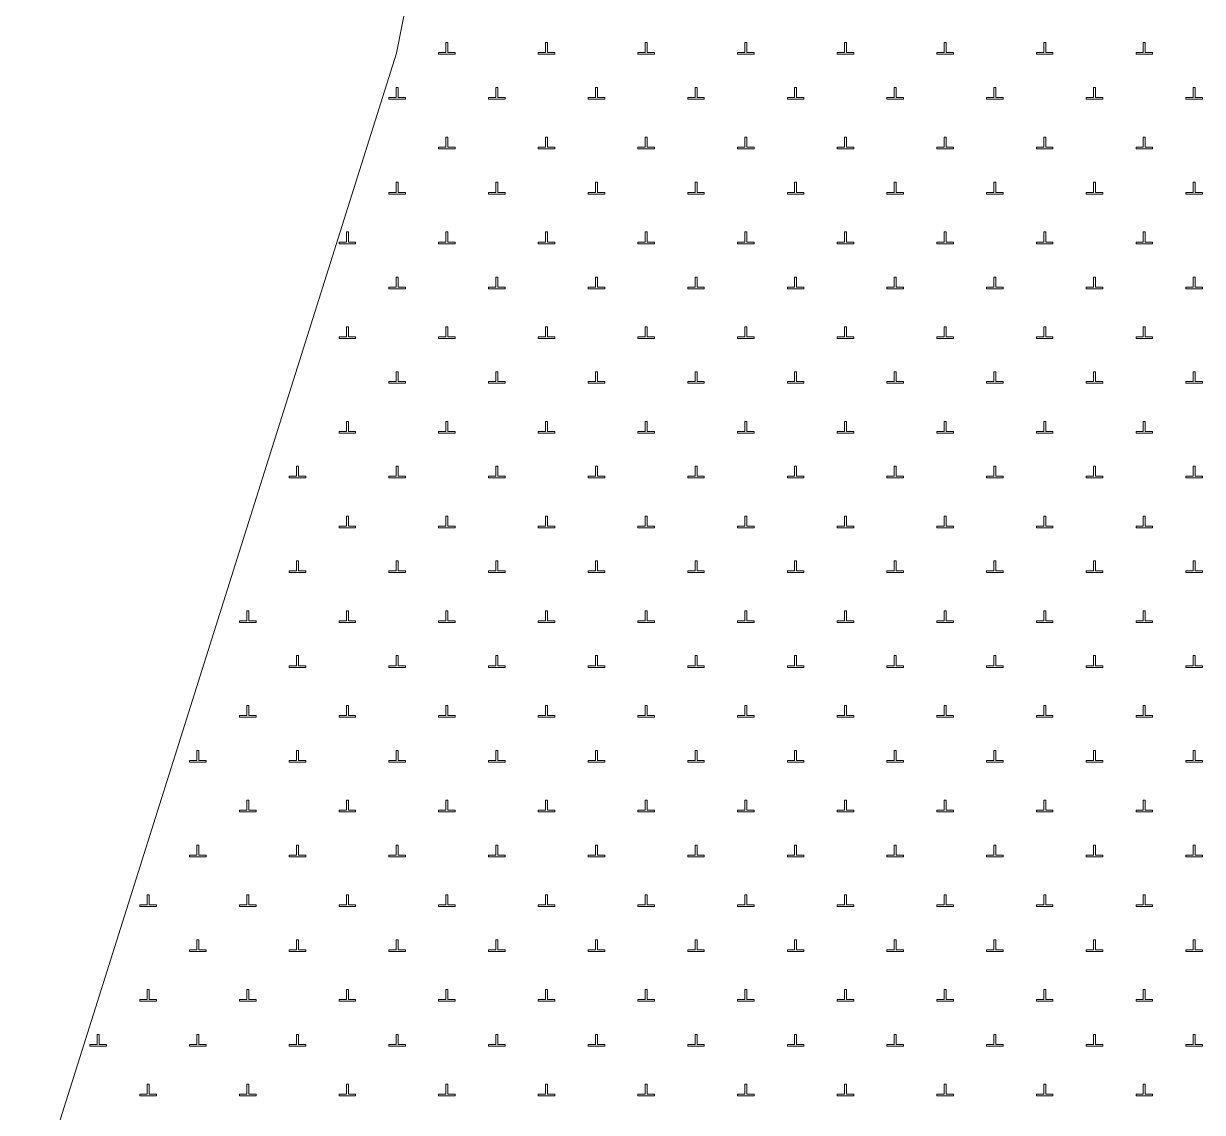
# Model space of a CAD drawing. Header units: metres. Extents: x 550890 to 551618, y 1839259 to 1840146.
# Drawn here: x 551364.14 to 551399.64, y 1840045.21 to 1840078 of the extents above; entities that cross this region are included whole.
import ezdxf

# ---------------------------------------------------------------- set-up
doc = ezdxf.new("R2010")
doc.units = ezdxf.units.M
doc.header["$LTSCALE"] = 0.8
doc.layers.add('10', color=7, linetype='Continuous', lineweight=13)
doc.layers.add('19', color=7, linetype='Continuous', lineweight=13)

msp = doc.modelspace()

# ---------------------------------------------------------------- linework, layer by layer
at = {"layer": '10'}
msp.add_lwpolyline([(551380.09, 1840000), (551364.14, 1840041.48), (551375.37, 1840077.11), (551380.41, 1840102.63)], dxfattribs=at)
at = {"layer": '19'}
for points in [[(551376.64, 1840077.08), (551377.14, 1840077.08), (551377.14, 1840077.13), (551376.92, 1840077.13), (551376.92, 1840077.43), (551376.86, 1840077.43), (551376.86, 1840077.13), (551376.64, 1840077.13)], [(551379.64, 1840077.08), (551380.14, 1840077.08), (551380.14, 1840077.13), (551379.92, 1840077.13), (551379.92, 1840077.43), (551379.86, 1840077.43), (551379.86, 1840077.13), (551379.64, 1840077.13)], [(551382.64, 1840077.08), (551383.14, 1840077.08), (551383.14, 1840077.13), (551382.92, 1840077.13), (551382.92, 1840077.43), (551382.86, 1840077.43), (551382.86, 1840077.13), (551382.64, 1840077.13)], [(551385.64, 1840077.08), (551386.14, 1840077.08), (551386.14, 1840077.13), (551385.92, 1840077.13), (551385.92, 1840077.43), (551385.86, 1840077.43), (551385.86, 1840077.13), (551385.64, 1840077.13)], [(551388.64, 1840077.08), (551389.14, 1840077.08), (551389.14, 1840077.13), (551388.92, 1840077.13), (551388.92, 1840077.43), (551388.86, 1840077.43), (551388.86, 1840077.13), (551388.64, 1840077.13)], [(551391.64, 1840077.08), (551392.14, 1840077.08), (551392.14, 1840077.13), (551391.92, 1840077.13), (551391.92, 1840077.43), (551391.86, 1840077.43), (551391.86, 1840077.13), (551391.64, 1840077.13)], [(551394.64, 1840077.08), (551395.14, 1840077.08), (551395.14, 1840077.13), (551394.92, 1840077.13), (551394.92, 1840077.43), (551394.86, 1840077.43), (551394.86, 1840077.13), (551394.64, 1840077.13)], [(551397.64, 1840077.08), (551398.14, 1840077.08), (551398.14, 1840077.13), (551397.92, 1840077.13), (551397.92, 1840077.43), (551397.86, 1840077.43), (551397.86, 1840077.13), (551397.64, 1840077.13)], [(551375.14, 1840075.73), (551375.64, 1840075.73), (551375.64, 1840075.78), (551375.42, 1840075.78), (551375.42, 1840076.08), (551375.36, 1840076.08), (551375.36, 1840075.78), (551375.14, 1840075.78)], [(551378.14, 1840075.73), (551378.64, 1840075.73), (551378.64, 1840075.78), (551378.42, 1840075.78), (551378.42, 1840076.08), (551378.36, 1840076.08), (551378.36, 1840075.78), (551378.14, 1840075.78)], [(551381.14, 1840075.73), (551381.64, 1840075.73), (551381.64, 1840075.78), (551381.42, 1840075.78), (551381.42, 1840076.08), (551381.36, 1840076.08), (551381.36, 1840075.78), (551381.14, 1840075.78)], [(551384.14, 1840075.73), (551384.64, 1840075.73), (551384.64, 1840075.78), (551384.42, 1840075.78), (551384.42, 1840076.08), (551384.36, 1840076.08), (551384.36, 1840075.78), (551384.14, 1840075.78)], [(551387.14, 1840075.73), (551387.64, 1840075.73), (551387.64, 1840075.78), (551387.42, 1840075.78), (551387.42, 1840076.08), (551387.36, 1840076.08), (551387.36, 1840075.78), (551387.14, 1840075.78)], [(551390.14, 1840075.73), (551390.64, 1840075.73), (551390.64, 1840075.78), (551390.42, 1840075.78), (551390.42, 1840076.08), (551390.36, 1840076.08), (551390.36, 1840075.78), (551390.14, 1840075.78)], [(551393.14, 1840075.73), (551393.64, 1840075.73), (551393.64, 1840075.78), (551393.42, 1840075.78), (551393.42, 1840076.08), (551393.36, 1840076.08), (551393.36, 1840075.78), (551393.14, 1840075.78)], [(551396.14, 1840075.73), (551396.64, 1840075.73), (551396.64, 1840075.78), (551396.42, 1840075.78), (551396.42, 1840076.08), (551396.36, 1840076.08), (551396.36, 1840075.78), (551396.14, 1840075.78)], [(551399.14, 1840075.73), (551399.64, 1840075.73), (551399.64, 1840075.78), (551399.42, 1840075.78), (551399.42, 1840076.08), (551399.36, 1840076.08), (551399.36, 1840075.78), (551399.14, 1840075.78)], [(551376.64, 1840074.23), (551377.14, 1840074.23), (551377.14, 1840074.28), (551376.92, 1840074.28), (551376.92, 1840074.58), (551376.86, 1840074.58), (551376.86, 1840074.28), (551376.64, 1840074.28)], [(551379.64, 1840074.23), (551380.14, 1840074.23), (551380.14, 1840074.28), (551379.92, 1840074.28), (551379.92, 1840074.58), (551379.86, 1840074.58), (551379.86, 1840074.28), (551379.64, 1840074.28)], [(551382.64, 1840074.23), (551383.14, 1840074.23), (551383.14, 1840074.28), (551382.92, 1840074.28), (551382.92, 1840074.58), (551382.86, 1840074.58), (551382.86, 1840074.28), (551382.64, 1840074.28)], [(551385.64, 1840074.23), (551386.14, 1840074.23), (551386.14, 1840074.28), (551385.92, 1840074.28), (551385.92, 1840074.58), (551385.86, 1840074.58), (551385.86, 1840074.28), (551385.64, 1840074.28)], [(551388.64, 1840074.23), (551389.14, 1840074.23), (551389.14, 1840074.28), (551388.92, 1840074.28), (551388.92, 1840074.58), (551388.86, 1840074.58), (551388.86, 1840074.28), (551388.64, 1840074.28)], [(551391.64, 1840074.23), (551392.14, 1840074.23), (551392.14, 1840074.28), (551391.92, 1840074.28), (551391.92, 1840074.58), (551391.86, 1840074.58), (551391.86, 1840074.28), (551391.64, 1840074.28)], [(551394.64, 1840074.23), (551395.14, 1840074.23), (551395.14, 1840074.28), (551394.92, 1840074.28), (551394.92, 1840074.58), (551394.86, 1840074.58), (551394.86, 1840074.28), (551394.64, 1840074.28)], [(551397.64, 1840074.23), (551398.14, 1840074.23), (551398.14, 1840074.28), (551397.92, 1840074.28), (551397.92, 1840074.58), (551397.86, 1840074.58), (551397.86, 1840074.28), (551397.64, 1840074.28)], [(551375.14, 1840072.87), (551375.64, 1840072.87), (551375.64, 1840072.92), (551375.42, 1840072.92), (551375.42, 1840073.23), (551375.36, 1840073.23), (551375.36, 1840072.92), (551375.14, 1840072.92)], [(551378.14, 1840072.87), (551378.64, 1840072.87), (551378.64, 1840072.92), (551378.42, 1840072.92), (551378.42, 1840073.23), (551378.36, 1840073.23), (551378.36, 1840072.92), (551378.14, 1840072.92)], [(551381.14, 1840072.87), (551381.64, 1840072.87), (551381.64, 1840072.92), (551381.42, 1840072.92), (551381.42, 1840073.23), (551381.36, 1840073.23), (551381.36, 1840072.92), (551381.14, 1840072.92)], [(551384.14, 1840072.87), (551384.64, 1840072.87), (551384.64, 1840072.92), (551384.42, 1840072.92), (551384.42, 1840073.23), (551384.36, 1840073.23), (551384.36, 1840072.92), (551384.14, 1840072.92)], [(551387.14, 1840072.87), (551387.64, 1840072.87), (551387.64, 1840072.92), (551387.42, 1840072.92), (551387.42, 1840073.23), (551387.36, 1840073.23), (551387.36, 1840072.92), (551387.14, 1840072.92)], [(551390.14, 1840072.87), (551390.64, 1840072.87), (551390.64, 1840072.92), (551390.42, 1840072.92), (551390.42, 1840073.23), (551390.36, 1840073.23), (551390.36, 1840072.92), (551390.14, 1840072.92)], [(551393.14, 1840072.87), (551393.64, 1840072.87), (551393.64, 1840072.92), (551393.42, 1840072.92), (551393.42, 1840073.23), (551393.36, 1840073.23), (551393.36, 1840072.92), (551393.14, 1840072.92)], [(551396.14, 1840072.87), (551396.64, 1840072.87), (551396.64, 1840072.92), (551396.42, 1840072.92), (551396.42, 1840073.23), (551396.36, 1840073.23), (551396.36, 1840072.92), (551396.14, 1840072.92)], [(551399.14, 1840072.87), (551399.64, 1840072.87), (551399.64, 1840072.92), (551399.42, 1840072.92), (551399.42, 1840073.23), (551399.36, 1840073.23), (551399.36, 1840072.92), (551399.14, 1840072.92)], [(551373.64, 1840071.37), (551374.14, 1840071.37), (551374.14, 1840071.42), (551373.92, 1840071.42), (551373.92, 1840071.73), (551373.86, 1840071.73), (551373.86, 1840071.42), (551373.64, 1840071.42)], [(551376.64, 1840071.37), (551377.14, 1840071.37), (551377.14, 1840071.42), (551376.92, 1840071.42), (551376.92, 1840071.73), (551376.86, 1840071.73), (551376.86, 1840071.42), (551376.64, 1840071.42)], [(551379.64, 1840071.37), (551380.14, 1840071.37), (551380.14, 1840071.42), (551379.92, 1840071.42), (551379.92, 1840071.73), (551379.86, 1840071.73), (551379.86, 1840071.42), (551379.64, 1840071.42)], [(551382.64, 1840071.37), (551383.14, 1840071.37), (551383.14, 1840071.42), (551382.92, 1840071.42), (551382.92, 1840071.73), (551382.86, 1840071.73), (551382.86, 1840071.42), (551382.64, 1840071.42)], [(551385.64, 1840071.37), (551386.14, 1840071.37), (551386.14, 1840071.42), (551385.92, 1840071.42), (551385.92, 1840071.73), (551385.86, 1840071.73), (551385.86, 1840071.42), (551385.64, 1840071.42)], [(551388.64, 1840071.37), (551389.14, 1840071.37), (551389.14, 1840071.42), (551388.92, 1840071.42), (551388.92, 1840071.73), (551388.86, 1840071.73), (551388.86, 1840071.42), (551388.64, 1840071.42)], [(551391.64, 1840071.37), (551392.14, 1840071.37), (551392.14, 1840071.42), (551391.92, 1840071.42), (551391.92, 1840071.73), (551391.86, 1840071.73), (551391.86, 1840071.42), (551391.64, 1840071.42)], [(551394.64, 1840071.37), (551395.14, 1840071.37), (551395.14, 1840071.42), (551394.92, 1840071.42), (551394.92, 1840071.73), (551394.86, 1840071.73), (551394.86, 1840071.42), (551394.64, 1840071.42)], [(551397.64, 1840071.37), (551398.14, 1840071.37), (551398.14, 1840071.42), (551397.92, 1840071.42), (551397.92, 1840071.73), (551397.86, 1840071.73), (551397.86, 1840071.42), (551397.64, 1840071.42)], [(551375.14, 1840070.02), (551375.64, 1840070.02), (551375.64, 1840070.07), (551375.42, 1840070.07), (551375.42, 1840070.37), (551375.36, 1840070.37), (551375.36, 1840070.07), (551375.14, 1840070.07)], [(551378.14, 1840070.02), (551378.64, 1840070.02), (551378.64, 1840070.07), (551378.42, 1840070.07), (551378.42, 1840070.37), (551378.36, 1840070.37), (551378.36, 1840070.07), (551378.14, 1840070.07)], [(551381.14, 1840070.02), (551381.64, 1840070.02), (551381.64, 1840070.07), (551381.42, 1840070.07), (551381.42, 1840070.37), (551381.36, 1840070.37), (551381.36, 1840070.07), (551381.14, 1840070.07)], [(551384.14, 1840070.02), (551384.64, 1840070.02), (551384.64, 1840070.07), (551384.42, 1840070.07), (551384.42, 1840070.37), (551384.36, 1840070.37), (551384.36, 1840070.07), (551384.14, 1840070.07)], [(551387.14, 1840070.02), (551387.64, 1840070.02), (551387.64, 1840070.07), (551387.42, 1840070.07), (551387.42, 1840070.37), (551387.36, 1840070.37), (551387.36, 1840070.07), (551387.14, 1840070.07)], [(551390.14, 1840070.02), (551390.64, 1840070.02), (551390.64, 1840070.07), (551390.42, 1840070.07), (551390.42, 1840070.37), (551390.36, 1840070.37), (551390.36, 1840070.07), (551390.14, 1840070.07)], [(551393.14, 1840070.02), (551393.64, 1840070.02), (551393.64, 1840070.07), (551393.42, 1840070.07), (551393.42, 1840070.37), (551393.36, 1840070.37), (551393.36, 1840070.07), (551393.14, 1840070.07)], [(551396.14, 1840070.02), (551396.64, 1840070.02), (551396.64, 1840070.07), (551396.42, 1840070.07), (551396.42, 1840070.37), (551396.36, 1840070.37), (551396.36, 1840070.07), (551396.14, 1840070.07)], [(551399.14, 1840070.02), (551399.64, 1840070.02), (551399.64, 1840070.07), (551399.42, 1840070.07), (551399.42, 1840070.37), (551399.36, 1840070.37), (551399.36, 1840070.07), (551399.14, 1840070.07)], [(551373.64, 1840068.52), (551374.14, 1840068.52), (551374.14, 1840068.57), (551373.92, 1840068.57), (551373.92, 1840068.87), (551373.86, 1840068.87), (551373.86, 1840068.57), (551373.64, 1840068.57)], [(551376.64, 1840068.52), (551377.14, 1840068.52), (551377.14, 1840068.57), (551376.92, 1840068.57), (551376.92, 1840068.87), (551376.86, 1840068.87), (551376.86, 1840068.57), (551376.64, 1840068.57)], [(551379.64, 1840068.52), (551380.14, 1840068.52), (551380.14, 1840068.57), (551379.92, 1840068.57), (551379.92, 1840068.87), (551379.86, 1840068.87), (551379.86, 1840068.57), (551379.64, 1840068.57)], [(551382.64, 1840068.52), (551383.14, 1840068.52), (551383.14, 1840068.57), (551382.92, 1840068.57), (551382.92, 1840068.87), (551382.86, 1840068.87), (551382.86, 1840068.57), (551382.64, 1840068.57)], [(551385.64, 1840068.52), (551386.14, 1840068.52), (551386.14, 1840068.57), (551385.92, 1840068.57), (551385.92, 1840068.87), (551385.86, 1840068.87), (551385.86, 1840068.57), (551385.64, 1840068.57)], [(551388.64, 1840068.52), (551389.14, 1840068.52), (551389.14, 1840068.57), (551388.92, 1840068.57), (551388.92, 1840068.87), (551388.86, 1840068.87), (551388.86, 1840068.57), (551388.64, 1840068.57)], [(551391.64, 1840068.52), (551392.14, 1840068.52), (551392.14, 1840068.57), (551391.92, 1840068.57), (551391.92, 1840068.87), (551391.86, 1840068.87), (551391.86, 1840068.57), (551391.64, 1840068.57)], [(551394.64, 1840068.52), (551395.14, 1840068.52), (551395.14, 1840068.57), (551394.92, 1840068.57), (551394.92, 1840068.87), (551394.86, 1840068.87), (551394.86, 1840068.57), (551394.64, 1840068.57)], [(551397.64, 1840068.52), (551398.14, 1840068.52), (551398.14, 1840068.57), (551397.92, 1840068.57), (551397.92, 1840068.87), (551397.86, 1840068.87), (551397.86, 1840068.57), (551397.64, 1840068.57)], [(551375.14, 1840067.17), (551375.64, 1840067.17), (551375.64, 1840067.22), (551375.42, 1840067.22), (551375.42, 1840067.52), (551375.36, 1840067.52), (551375.36, 1840067.22), (551375.14, 1840067.22)], [(551378.14, 1840067.17), (551378.64, 1840067.17), (551378.64, 1840067.22), (551378.42, 1840067.22), (551378.42, 1840067.52), (551378.36, 1840067.52), (551378.36, 1840067.22), (551378.14, 1840067.22)], [(551381.14, 1840067.17), (551381.64, 1840067.17), (551381.64, 1840067.22), (551381.42, 1840067.22), (551381.42, 1840067.52), (551381.36, 1840067.52), (551381.36, 1840067.22), (551381.14, 1840067.22)], [(551384.14, 1840067.17), (551384.64, 1840067.17), (551384.64, 1840067.22), (551384.42, 1840067.22), (551384.42, 1840067.52), (551384.36, 1840067.52), (551384.36, 1840067.22), (551384.14, 1840067.22)], [(551387.14, 1840067.17), (551387.64, 1840067.17), (551387.64, 1840067.22), (551387.42, 1840067.22), (551387.42, 1840067.52), (551387.36, 1840067.52), (551387.36, 1840067.22), (551387.14, 1840067.22)], [(551390.14, 1840067.17), (551390.64, 1840067.17), (551390.64, 1840067.22), (551390.42, 1840067.22), (551390.42, 1840067.52), (551390.36, 1840067.52), (551390.36, 1840067.22), (551390.14, 1840067.22)], [(551393.14, 1840067.17), (551393.64, 1840067.17), (551393.64, 1840067.22), (551393.42, 1840067.22), (551393.42, 1840067.52), (551393.36, 1840067.52), (551393.36, 1840067.22), (551393.14, 1840067.22)], [(551396.14, 1840067.17), (551396.64, 1840067.17), (551396.64, 1840067.22), (551396.42, 1840067.22), (551396.42, 1840067.52), (551396.36, 1840067.52), (551396.36, 1840067.22), (551396.14, 1840067.22)], [(551399.14, 1840067.17), (551399.64, 1840067.17), (551399.64, 1840067.22), (551399.42, 1840067.22), (551399.42, 1840067.52), (551399.36, 1840067.52), (551399.36, 1840067.22), (551399.14, 1840067.22)], [(551373.64, 1840065.67), (551374.14, 1840065.67), (551374.14, 1840065.72), (551373.92, 1840065.72), (551373.92, 1840066.02), (551373.86, 1840066.02), (551373.86, 1840065.72), (551373.64, 1840065.72)], [(551376.64, 1840065.67), (551377.14, 1840065.67), (551377.14, 1840065.72), (551376.92, 1840065.72), (551376.92, 1840066.02), (551376.86, 1840066.02), (551376.86, 1840065.72), (551376.64, 1840065.72)], [(551379.64, 1840065.67), (551380.14, 1840065.67), (551380.14, 1840065.72), (551379.92, 1840065.72), (551379.92, 1840066.02), (551379.86, 1840066.02), (551379.86, 1840065.72), (551379.64, 1840065.72)], [(551382.64, 1840065.67), (551383.14, 1840065.67), (551383.14, 1840065.72), (551382.92, 1840065.72), (551382.92, 1840066.02), (551382.86, 1840066.02), (551382.86, 1840065.72), (551382.64, 1840065.72)], [(551385.64, 1840065.67), (551386.14, 1840065.67), (551386.14, 1840065.72), (551385.92, 1840065.72), (551385.92, 1840066.02), (551385.86, 1840066.02), (551385.86, 1840065.72), (551385.64, 1840065.72)], [(551388.64, 1840065.67), (551389.14, 1840065.67), (551389.14, 1840065.72), (551388.92, 1840065.72), (551388.92, 1840066.02), (551388.86, 1840066.02), (551388.86, 1840065.72), (551388.64, 1840065.72)], [(551391.64, 1840065.67), (551392.14, 1840065.67), (551392.14, 1840065.72), (551391.92, 1840065.72), (551391.92, 1840066.02), (551391.86, 1840066.02), (551391.86, 1840065.72), (551391.64, 1840065.72)], [(551394.64, 1840065.67), (551395.14, 1840065.67), (551395.14, 1840065.72), (551394.92, 1840065.72), (551394.92, 1840066.02), (551394.86, 1840066.02), (551394.86, 1840065.72), (551394.64, 1840065.72)], [(551397.64, 1840065.67), (551398.14, 1840065.67), (551398.14, 1840065.72), (551397.92, 1840065.72), (551397.92, 1840066.02), (551397.86, 1840066.02), (551397.86, 1840065.72), (551397.64, 1840065.72)], [(551372.14, 1840064.32), (551372.64, 1840064.32), (551372.64, 1840064.37), (551372.42, 1840064.37), (551372.42, 1840064.67), (551372.36, 1840064.67), (551372.36, 1840064.37), (551372.14, 1840064.37)], [(551375.14, 1840064.32), (551375.64, 1840064.32), (551375.64, 1840064.37), (551375.42, 1840064.37), (551375.42, 1840064.67), (551375.36, 1840064.67), (551375.36, 1840064.37), (551375.14, 1840064.37)], [(551378.14, 1840064.32), (551378.64, 1840064.32), (551378.64, 1840064.37), (551378.42, 1840064.37), (551378.42, 1840064.67), (551378.36, 1840064.67), (551378.36, 1840064.37), (551378.14, 1840064.37)], [(551381.14, 1840064.32), (551381.64, 1840064.32), (551381.64, 1840064.37), (551381.42, 1840064.37), (551381.42, 1840064.67), (551381.36, 1840064.67), (551381.36, 1840064.37), (551381.14, 1840064.37)], [(551384.14, 1840064.32), (551384.64, 1840064.32), (551384.64, 1840064.37), (551384.42, 1840064.37), (551384.42, 1840064.67), (551384.36, 1840064.67), (551384.36, 1840064.37), (551384.14, 1840064.37)], [(551387.14, 1840064.32), (551387.64, 1840064.32), (551387.64, 1840064.37), (551387.42, 1840064.37), (551387.42, 1840064.67), (551387.36, 1840064.67), (551387.36, 1840064.37), (551387.14, 1840064.37)], [(551390.14, 1840064.32), (551390.64, 1840064.32), (551390.64, 1840064.37), (551390.42, 1840064.37), (551390.42, 1840064.67), (551390.36, 1840064.67), (551390.36, 1840064.37), (551390.14, 1840064.37)], [(551393.14, 1840064.32), (551393.64, 1840064.32), (551393.64, 1840064.37), (551393.42, 1840064.37), (551393.42, 1840064.67), (551393.36, 1840064.67), (551393.36, 1840064.37), (551393.14, 1840064.37)], [(551396.14, 1840064.32), (551396.64, 1840064.32), (551396.64, 1840064.37), (551396.42, 1840064.37), (551396.42, 1840064.67), (551396.36, 1840064.67), (551396.36, 1840064.37), (551396.14, 1840064.37)], [(551399.14, 1840064.32), (551399.64, 1840064.32), (551399.64, 1840064.37), (551399.42, 1840064.37), (551399.42, 1840064.67), (551399.36, 1840064.67), (551399.36, 1840064.37), (551399.14, 1840064.37)], [(551373.64, 1840062.82), (551374.14, 1840062.82), (551374.14, 1840062.87), (551373.92, 1840062.87), (551373.92, 1840063.17), (551373.86, 1840063.17), (551373.86, 1840062.87), (551373.64, 1840062.87)], [(551376.64, 1840062.82), (551377.14, 1840062.82), (551377.14, 1840062.87), (551376.92, 1840062.87), (551376.92, 1840063.17), (551376.86, 1840063.17), (551376.86, 1840062.87), (551376.64, 1840062.87)], [(551379.64, 1840062.82), (551380.14, 1840062.82), (551380.14, 1840062.87), (551379.92, 1840062.87), (551379.92, 1840063.17), (551379.86, 1840063.17), (551379.86, 1840062.87), (551379.64, 1840062.87)], [(551382.64, 1840062.82), (551383.14, 1840062.82), (551383.14, 1840062.87), (551382.92, 1840062.87), (551382.92, 1840063.17), (551382.86, 1840063.17), (551382.86, 1840062.87), (551382.64, 1840062.87)], [(551385.64, 1840062.82), (551386.14, 1840062.82), (551386.14, 1840062.87), (551385.92, 1840062.87), (551385.92, 1840063.17), (551385.86, 1840063.17), (551385.86, 1840062.87), (551385.64, 1840062.87)], [(551388.64, 1840062.82), (551389.14, 1840062.82), (551389.14, 1840062.87), (551388.92, 1840062.87), (551388.92, 1840063.17), (551388.86, 1840063.17), (551388.86, 1840062.87), (551388.64, 1840062.87)], [(551391.64, 1840062.82), (551392.14, 1840062.82), (551392.14, 1840062.87), (551391.92, 1840062.87), (551391.92, 1840063.17), (551391.86, 1840063.17), (551391.86, 1840062.87), (551391.64, 1840062.87)], [(551394.64, 1840062.82), (551395.14, 1840062.82), (551395.14, 1840062.87), (551394.92, 1840062.87), (551394.92, 1840063.17), (551394.86, 1840063.17), (551394.86, 1840062.87), (551394.64, 1840062.87)], [(551397.64, 1840062.82), (551398.14, 1840062.82), (551398.14, 1840062.87), (551397.92, 1840062.87), (551397.92, 1840063.17), (551397.86, 1840063.17), (551397.86, 1840062.87), (551397.64, 1840062.87)], [(551372.14, 1840061.47), (551372.64, 1840061.47), (551372.64, 1840061.52), (551372.42, 1840061.52), (551372.42, 1840061.82), (551372.36, 1840061.82), (551372.36, 1840061.52), (551372.14, 1840061.52)], [(551375.14, 1840061.47), (551375.64, 1840061.47), (551375.64, 1840061.52), (551375.42, 1840061.52), (551375.42, 1840061.82), (551375.36, 1840061.82), (551375.36, 1840061.52), (551375.14, 1840061.52)], [(551378.14, 1840061.47), (551378.64, 1840061.47), (551378.64, 1840061.52), (551378.42, 1840061.52), (551378.42, 1840061.82), (551378.36, 1840061.82), (551378.36, 1840061.52), (551378.14, 1840061.52)], [(551381.14, 1840061.47), (551381.64, 1840061.47), (551381.64, 1840061.52), (551381.42, 1840061.52), (551381.42, 1840061.82), (551381.36, 1840061.82), (551381.36, 1840061.52), (551381.14, 1840061.52)], [(551384.14, 1840061.47), (551384.64, 1840061.47), (551384.64, 1840061.52), (551384.42, 1840061.52), (551384.42, 1840061.82), (551384.36, 1840061.82), (551384.36, 1840061.52), (551384.14, 1840061.52)], [(551387.14, 1840061.47), (551387.64, 1840061.47), (551387.64, 1840061.52), (551387.42, 1840061.52), (551387.42, 1840061.82), (551387.36, 1840061.82), (551387.36, 1840061.52), (551387.14, 1840061.52)], [(551390.14, 1840061.47), (551390.64, 1840061.47), (551390.64, 1840061.52), (551390.42, 1840061.52), (551390.42, 1840061.82), (551390.36, 1840061.82), (551390.36, 1840061.52), (551390.14, 1840061.52)], [(551393.14, 1840061.47), (551393.64, 1840061.47), (551393.64, 1840061.52), (551393.42, 1840061.52), (551393.42, 1840061.82), (551393.36, 1840061.82), (551393.36, 1840061.52), (551393.14, 1840061.52)], [(551396.14, 1840061.47), (551396.64, 1840061.47), (551396.64, 1840061.52), (551396.42, 1840061.52), (551396.42, 1840061.82), (551396.36, 1840061.82), (551396.36, 1840061.52), (551396.14, 1840061.52)], [(551399.14, 1840061.47), (551399.64, 1840061.47), (551399.64, 1840061.52), (551399.42, 1840061.52), (551399.42, 1840061.82), (551399.36, 1840061.82), (551399.36, 1840061.52), (551399.14, 1840061.52)], [(551370.64, 1840059.97), (551371.14, 1840059.97), (551371.14, 1840060.02), (551370.92, 1840060.02), (551370.92, 1840060.32), (551370.86, 1840060.32), (551370.86, 1840060.02), (551370.64, 1840060.02)], [(551373.64, 1840059.97), (551374.14, 1840059.97), (551374.14, 1840060.02), (551373.92, 1840060.02), (551373.92, 1840060.32), (551373.86, 1840060.32), (551373.86, 1840060.02), (551373.64, 1840060.02)], [(551376.64, 1840059.97), (551377.14, 1840059.97), (551377.14, 1840060.02), (551376.92, 1840060.02), (551376.92, 1840060.32), (551376.86, 1840060.32), (551376.86, 1840060.02), (551376.64, 1840060.02)], [(551379.64, 1840059.97), (551380.14, 1840059.97), (551380.14, 1840060.02), (551379.92, 1840060.02), (551379.92, 1840060.32), (551379.86, 1840060.32), (551379.86, 1840060.02), (551379.64, 1840060.02)], [(551382.64, 1840059.97), (551383.14, 1840059.97), (551383.14, 1840060.02), (551382.92, 1840060.02), (551382.92, 1840060.32), (551382.86, 1840060.32), (551382.86, 1840060.02), (551382.64, 1840060.02)], [(551385.64, 1840059.97), (551386.14, 1840059.97), (551386.14, 1840060.02), (551385.92, 1840060.02), (551385.92, 1840060.32), (551385.86, 1840060.32), (551385.86, 1840060.02), (551385.64, 1840060.02)], [(551388.64, 1840059.97), (551389.14, 1840059.97), (551389.14, 1840060.02), (551388.92, 1840060.02), (551388.92, 1840060.32), (551388.86, 1840060.32), (551388.86, 1840060.02), (551388.64, 1840060.02)], [(551391.64, 1840059.97), (551392.14, 1840059.97), (551392.14, 1840060.02), (551391.92, 1840060.02), (551391.92, 1840060.32), (551391.86, 1840060.32), (551391.86, 1840060.02), (551391.64, 1840060.02)], [(551394.64, 1840059.97), (551395.14, 1840059.97), (551395.14, 1840060.02), (551394.92, 1840060.02), (551394.92, 1840060.32), (551394.86, 1840060.32), (551394.86, 1840060.02), (551394.64, 1840060.02)], [(551397.64, 1840059.97), (551398.14, 1840059.97), (551398.14, 1840060.02), (551397.92, 1840060.02), (551397.92, 1840060.32), (551397.86, 1840060.32), (551397.86, 1840060.02), (551397.64, 1840060.02)], [(551372.14, 1840058.61), (551372.64, 1840058.61), (551372.64, 1840058.66), (551372.42, 1840058.66), (551372.42, 1840058.97), (551372.36, 1840058.97), (551372.36, 1840058.66), (551372.14, 1840058.66)], [(551375.14, 1840058.61), (551375.64, 1840058.61), (551375.64, 1840058.66), (551375.42, 1840058.66), (551375.42, 1840058.97), (551375.36, 1840058.97), (551375.36, 1840058.66), (551375.14, 1840058.66)], [(551378.14, 1840058.61), (551378.64, 1840058.61), (551378.64, 1840058.66), (551378.42, 1840058.66), (551378.42, 1840058.97), (551378.36, 1840058.97), (551378.36, 1840058.66), (551378.14, 1840058.66)], [(551381.14, 1840058.61), (551381.64, 1840058.61), (551381.64, 1840058.66), (551381.42, 1840058.66), (551381.42, 1840058.97), (551381.36, 1840058.97), (551381.36, 1840058.66), (551381.14, 1840058.66)], [(551384.14, 1840058.61), (551384.64, 1840058.61), (551384.64, 1840058.66), (551384.42, 1840058.66), (551384.42, 1840058.97), (551384.36, 1840058.97), (551384.36, 1840058.66), (551384.14, 1840058.66)], [(551387.14, 1840058.61), (551387.64, 1840058.61), (551387.64, 1840058.66), (551387.42, 1840058.66), (551387.42, 1840058.97), (551387.36, 1840058.97), (551387.36, 1840058.66), (551387.14, 1840058.66)], [(551390.14, 1840058.61), (551390.64, 1840058.61), (551390.64, 1840058.66), (551390.42, 1840058.66), (551390.42, 1840058.97), (551390.36, 1840058.97), (551390.36, 1840058.66), (551390.14, 1840058.66)], [(551393.14, 1840058.61), (551393.64, 1840058.61), (551393.64, 1840058.66), (551393.42, 1840058.66), (551393.42, 1840058.97), (551393.36, 1840058.97), (551393.36, 1840058.66), (551393.14, 1840058.66)], [(551396.14, 1840058.61), (551396.64, 1840058.61), (551396.64, 1840058.66), (551396.42, 1840058.66), (551396.42, 1840058.97), (551396.36, 1840058.97), (551396.36, 1840058.66), (551396.14, 1840058.66)], [(551399.14, 1840058.61), (551399.64, 1840058.61), (551399.64, 1840058.66), (551399.42, 1840058.66), (551399.42, 1840058.97), (551399.36, 1840058.97), (551399.36, 1840058.66), (551399.14, 1840058.66)], [(551370.64, 1840057.11), (551371.14, 1840057.11), (551371.14, 1840057.16), (551370.92, 1840057.16), (551370.92, 1840057.47), (551370.86, 1840057.47), (551370.86, 1840057.16), (551370.64, 1840057.16)], [(551373.64, 1840057.11), (551374.14, 1840057.11), (551374.14, 1840057.16), (551373.92, 1840057.16), (551373.92, 1840057.47), (551373.86, 1840057.47), (551373.86, 1840057.16), (551373.64, 1840057.16)], [(551376.64, 1840057.11), (551377.14, 1840057.11), (551377.14, 1840057.16), (551376.92, 1840057.16), (551376.92, 1840057.47), (551376.86, 1840057.47), (551376.86, 1840057.16), (551376.64, 1840057.16)], [(551379.64, 1840057.11), (551380.14, 1840057.11), (551380.14, 1840057.16), (551379.92, 1840057.16), (551379.92, 1840057.47), (551379.86, 1840057.47), (551379.86, 1840057.16), (551379.64, 1840057.16)], [(551382.64, 1840057.11), (551383.14, 1840057.11), (551383.14, 1840057.16), (551382.92, 1840057.16), (551382.92, 1840057.47), (551382.86, 1840057.47), (551382.86, 1840057.16), (551382.64, 1840057.16)], [(551385.64, 1840057.11), (551386.14, 1840057.11), (551386.14, 1840057.16), (551385.92, 1840057.16), (551385.92, 1840057.47), (551385.86, 1840057.47), (551385.86, 1840057.16), (551385.64, 1840057.16)], [(551388.64, 1840057.11), (551389.14, 1840057.11), (551389.14, 1840057.16), (551388.92, 1840057.16), (551388.92, 1840057.47), (551388.86, 1840057.47), (551388.86, 1840057.16), (551388.64, 1840057.16)], [(551391.64, 1840057.11), (551392.14, 1840057.11), (551392.14, 1840057.16), (551391.92, 1840057.16), (551391.92, 1840057.47), (551391.86, 1840057.47), (551391.86, 1840057.16), (551391.64, 1840057.16)], [(551394.64, 1840057.11), (551395.14, 1840057.11), (551395.14, 1840057.16), (551394.92, 1840057.16), (551394.92, 1840057.47), (551394.86, 1840057.47), (551394.86, 1840057.16), (551394.64, 1840057.16)], [(551397.64, 1840057.11), (551398.14, 1840057.11), (551398.14, 1840057.16), (551397.92, 1840057.16), (551397.92, 1840057.47), (551397.86, 1840057.47), (551397.86, 1840057.16), (551397.64, 1840057.16)], [(551369.14, 1840055.76), (551369.64, 1840055.76), (551369.64, 1840055.81), (551369.42, 1840055.81), (551369.42, 1840056.11), (551369.36, 1840056.11), (551369.36, 1840055.81), (551369.14, 1840055.81)], [(551372.14, 1840055.76), (551372.64, 1840055.76), (551372.64, 1840055.81), (551372.42, 1840055.81), (551372.42, 1840056.11), (551372.36, 1840056.11), (551372.36, 1840055.81), (551372.14, 1840055.81)], [(551375.14, 1840055.76), (551375.64, 1840055.76), (551375.64, 1840055.81), (551375.42, 1840055.81), (551375.42, 1840056.11), (551375.36, 1840056.11), (551375.36, 1840055.81), (551375.14, 1840055.81)], [(551378.14, 1840055.76), (551378.64, 1840055.76), (551378.64, 1840055.81), (551378.42, 1840055.81), (551378.42, 1840056.11), (551378.36, 1840056.11), (551378.36, 1840055.81), (551378.14, 1840055.81)], [(551381.14, 1840055.76), (551381.64, 1840055.76), (551381.64, 1840055.81), (551381.42, 1840055.81), (551381.42, 1840056.11), (551381.36, 1840056.11), (551381.36, 1840055.81), (551381.14, 1840055.81)], [(551384.14, 1840055.76), (551384.64, 1840055.76), (551384.64, 1840055.81), (551384.42, 1840055.81), (551384.42, 1840056.11), (551384.36, 1840056.11), (551384.36, 1840055.81), (551384.14, 1840055.81)], [(551387.14, 1840055.76), (551387.64, 1840055.76), (551387.64, 1840055.81), (551387.42, 1840055.81), (551387.42, 1840056.11), (551387.36, 1840056.11), (551387.36, 1840055.81), (551387.14, 1840055.81)], [(551390.14, 1840055.76), (551390.64, 1840055.76), (551390.64, 1840055.81), (551390.42, 1840055.81), (551390.42, 1840056.11), (551390.36, 1840056.11), (551390.36, 1840055.81), (551390.14, 1840055.81)], [(551393.14, 1840055.76), (551393.64, 1840055.76), (551393.64, 1840055.81), (551393.42, 1840055.81), (551393.42, 1840056.11), (551393.36, 1840056.11), (551393.36, 1840055.81), (551393.14, 1840055.81)], [(551396.14, 1840055.76), (551396.64, 1840055.76), (551396.64, 1840055.81), (551396.42, 1840055.81), (551396.42, 1840056.11), (551396.36, 1840056.11), (551396.36, 1840055.81), (551396.14, 1840055.81)], [(551399.14, 1840055.76), (551399.64, 1840055.76), (551399.64, 1840055.81), (551399.42, 1840055.81), (551399.42, 1840056.11), (551399.36, 1840056.11), (551399.36, 1840055.81), (551399.14, 1840055.81)], [(551370.64, 1840054.26), (551371.14, 1840054.26), (551371.14, 1840054.31), (551370.92, 1840054.31), (551370.92, 1840054.61), (551370.86, 1840054.61), (551370.86, 1840054.31), (551370.64, 1840054.31)], [(551373.64, 1840054.26), (551374.14, 1840054.26), (551374.14, 1840054.31), (551373.92, 1840054.31), (551373.92, 1840054.61), (551373.86, 1840054.61), (551373.86, 1840054.31), (551373.64, 1840054.31)], [(551376.64, 1840054.26), (551377.14, 1840054.26), (551377.14, 1840054.31), (551376.92, 1840054.31), (551376.92, 1840054.61), (551376.86, 1840054.61), (551376.86, 1840054.31), (551376.64, 1840054.31)], [(551379.64, 1840054.26), (551380.14, 1840054.26), (551380.14, 1840054.31), (551379.92, 1840054.31), (551379.92, 1840054.61), (551379.86, 1840054.61), (551379.86, 1840054.31), (551379.64, 1840054.31)], [(551382.64, 1840054.26), (551383.14, 1840054.26), (551383.14, 1840054.31), (551382.92, 1840054.31), (551382.92, 1840054.61), (551382.86, 1840054.61), (551382.86, 1840054.31), (551382.64, 1840054.31)], [(551385.64, 1840054.26), (551386.14, 1840054.26), (551386.14, 1840054.31), (551385.92, 1840054.31), (551385.92, 1840054.61), (551385.86, 1840054.61), (551385.86, 1840054.31), (551385.64, 1840054.31)], [(551388.64, 1840054.26), (551389.14, 1840054.26), (551389.14, 1840054.31), (551388.92, 1840054.31), (551388.92, 1840054.61), (551388.86, 1840054.61), (551388.86, 1840054.31), (551388.64, 1840054.31)], [(551391.64, 1840054.26), (551392.14, 1840054.26), (551392.14, 1840054.31), (551391.92, 1840054.31), (551391.92, 1840054.61), (551391.86, 1840054.61), (551391.86, 1840054.31), (551391.64, 1840054.31)], [(551394.64, 1840054.26), (551395.14, 1840054.26), (551395.14, 1840054.31), (551394.92, 1840054.31), (551394.92, 1840054.61), (551394.86, 1840054.61), (551394.86, 1840054.31), (551394.64, 1840054.31)], [(551397.64, 1840054.26), (551398.14, 1840054.26), (551398.14, 1840054.31), (551397.92, 1840054.31), (551397.92, 1840054.61), (551397.86, 1840054.61), (551397.86, 1840054.31), (551397.64, 1840054.31)], [(551369.14, 1840052.91), (551369.64, 1840052.91), (551369.64, 1840052.96), (551369.42, 1840052.96), (551369.42, 1840053.26), (551369.36, 1840053.26), (551369.36, 1840052.96), (551369.14, 1840052.96)], [(551372.14, 1840052.91), (551372.64, 1840052.91), (551372.64, 1840052.96), (551372.42, 1840052.96), (551372.42, 1840053.26), (551372.36, 1840053.26), (551372.36, 1840052.96), (551372.14, 1840052.96)], [(551375.14, 1840052.91), (551375.64, 1840052.91), (551375.64, 1840052.96), (551375.42, 1840052.96), (551375.42, 1840053.26), (551375.36, 1840053.26), (551375.36, 1840052.96), (551375.14, 1840052.96)], [(551378.14, 1840052.91), (551378.64, 1840052.91), (551378.64, 1840052.96), (551378.42, 1840052.96), (551378.42, 1840053.26), (551378.36, 1840053.26), (551378.36, 1840052.96), (551378.14, 1840052.96)], [(551381.14, 1840052.91), (551381.64, 1840052.91), (551381.64, 1840052.96), (551381.42, 1840052.96), (551381.42, 1840053.26), (551381.36, 1840053.26), (551381.36, 1840052.96), (551381.14, 1840052.96)], [(551384.14, 1840052.91), (551384.64, 1840052.91), (551384.64, 1840052.96), (551384.42, 1840052.96), (551384.42, 1840053.26), (551384.36, 1840053.26), (551384.36, 1840052.96), (551384.14, 1840052.96)], [(551387.14, 1840052.91), (551387.64, 1840052.91), (551387.64, 1840052.96), (551387.42, 1840052.96), (551387.42, 1840053.26), (551387.36, 1840053.26), (551387.36, 1840052.96), (551387.14, 1840052.96)], [(551390.14, 1840052.91), (551390.64, 1840052.91), (551390.64, 1840052.96), (551390.42, 1840052.96), (551390.42, 1840053.26), (551390.36, 1840053.26), (551390.36, 1840052.96), (551390.14, 1840052.96)], [(551393.14, 1840052.91), (551393.64, 1840052.91), (551393.64, 1840052.96), (551393.42, 1840052.96), (551393.42, 1840053.26), (551393.36, 1840053.26), (551393.36, 1840052.96), (551393.14, 1840052.96)], [(551396.14, 1840052.91), (551396.64, 1840052.91), (551396.64, 1840052.96), (551396.42, 1840052.96), (551396.42, 1840053.26), (551396.36, 1840053.26), (551396.36, 1840052.96), (551396.14, 1840052.96)], [(551399.14, 1840052.91), (551399.64, 1840052.91), (551399.64, 1840052.96), (551399.42, 1840052.96), (551399.42, 1840053.26), (551399.36, 1840053.26), (551399.36, 1840052.96), (551399.14, 1840052.96)], [(551367.64, 1840051.41), (551368.14, 1840051.41), (551368.14, 1840051.46), (551367.92, 1840051.46), (551367.92, 1840051.76), (551367.86, 1840051.76), (551367.86, 1840051.46), (551367.64, 1840051.46)], [(551370.64, 1840051.41), (551371.14, 1840051.41), (551371.14, 1840051.46), (551370.92, 1840051.46), (551370.92, 1840051.76), (551370.86, 1840051.76), (551370.86, 1840051.46), (551370.64, 1840051.46)], [(551373.64, 1840051.41), (551374.14, 1840051.41), (551374.14, 1840051.46), (551373.92, 1840051.46), (551373.92, 1840051.76), (551373.86, 1840051.76), (551373.86, 1840051.46), (551373.64, 1840051.46)], [(551376.64, 1840051.41), (551377.14, 1840051.41), (551377.14, 1840051.46), (551376.92, 1840051.46), (551376.92, 1840051.76), (551376.86, 1840051.76), (551376.86, 1840051.46), (551376.64, 1840051.46)], [(551379.64, 1840051.41), (551380.14, 1840051.41), (551380.14, 1840051.46), (551379.92, 1840051.46), (551379.92, 1840051.76), (551379.86, 1840051.76), (551379.86, 1840051.46), (551379.64, 1840051.46)], [(551382.64, 1840051.41), (551383.14, 1840051.41), (551383.14, 1840051.46), (551382.92, 1840051.46), (551382.92, 1840051.76), (551382.86, 1840051.76), (551382.86, 1840051.46), (551382.64, 1840051.46)], [(551385.64, 1840051.41), (551386.14, 1840051.41), (551386.14, 1840051.46), (551385.92, 1840051.46), (551385.92, 1840051.76), (551385.86, 1840051.76), (551385.86, 1840051.46), (551385.64, 1840051.46)], [(551388.64, 1840051.41), (551389.14, 1840051.41), (551389.14, 1840051.46), (551388.92, 1840051.46), (551388.92, 1840051.76), (551388.86, 1840051.76), (551388.86, 1840051.46), (551388.64, 1840051.46)], [(551391.64, 1840051.41), (551392.14, 1840051.41), (551392.14, 1840051.46), (551391.92, 1840051.46), (551391.92, 1840051.76), (551391.86, 1840051.76), (551391.86, 1840051.46), (551391.64, 1840051.46)], [(551394.64, 1840051.41), (551395.14, 1840051.41), (551395.14, 1840051.46), (551394.92, 1840051.46), (551394.92, 1840051.76), (551394.86, 1840051.76), (551394.86, 1840051.46), (551394.64, 1840051.46)], [(551397.64, 1840051.41), (551398.14, 1840051.41), (551398.14, 1840051.46), (551397.92, 1840051.46), (551397.92, 1840051.76), (551397.86, 1840051.76), (551397.86, 1840051.46), (551397.64, 1840051.46)], [(551369.14, 1840050.06), (551369.64, 1840050.06), (551369.64, 1840050.11), (551369.42, 1840050.11), (551369.42, 1840050.41), (551369.36, 1840050.41), (551369.36, 1840050.11), (551369.14, 1840050.11)], [(551372.14, 1840050.06), (551372.64, 1840050.06), (551372.64, 1840050.11), (551372.42, 1840050.11), (551372.42, 1840050.41), (551372.36, 1840050.41), (551372.36, 1840050.11), (551372.14, 1840050.11)], [(551375.14, 1840050.06), (551375.64, 1840050.06), (551375.64, 1840050.11), (551375.42, 1840050.11), (551375.42, 1840050.41), (551375.36, 1840050.41), (551375.36, 1840050.11), (551375.14, 1840050.11)], [(551378.14, 1840050.06), (551378.64, 1840050.06), (551378.64, 1840050.11), (551378.42, 1840050.11), (551378.42, 1840050.41), (551378.36, 1840050.41), (551378.36, 1840050.11), (551378.14, 1840050.11)], [(551381.14, 1840050.06), (551381.64, 1840050.06), (551381.64, 1840050.11), (551381.42, 1840050.11), (551381.42, 1840050.41), (551381.36, 1840050.41), (551381.36, 1840050.11), (551381.14, 1840050.11)], [(551384.14, 1840050.06), (551384.64, 1840050.06), (551384.64, 1840050.11), (551384.42, 1840050.11), (551384.42, 1840050.41), (551384.36, 1840050.41), (551384.36, 1840050.11), (551384.14, 1840050.11)], [(551387.14, 1840050.06), (551387.64, 1840050.06), (551387.64, 1840050.11), (551387.42, 1840050.11), (551387.42, 1840050.41), (551387.36, 1840050.41), (551387.36, 1840050.11), (551387.14, 1840050.11)], [(551390.14, 1840050.06), (551390.64, 1840050.06), (551390.64, 1840050.11), (551390.42, 1840050.11), (551390.42, 1840050.41), (551390.36, 1840050.41), (551390.36, 1840050.11), (551390.14, 1840050.11)], [(551393.14, 1840050.06), (551393.64, 1840050.06), (551393.64, 1840050.11), (551393.42, 1840050.11), (551393.42, 1840050.41), (551393.36, 1840050.41), (551393.36, 1840050.11), (551393.14, 1840050.11)], [(551396.14, 1840050.06), (551396.64, 1840050.06), (551396.64, 1840050.11), (551396.42, 1840050.11), (551396.42, 1840050.41), (551396.36, 1840050.41), (551396.36, 1840050.11), (551396.14, 1840050.11)], [(551399.14, 1840050.06), (551399.64, 1840050.06), (551399.64, 1840050.11), (551399.42, 1840050.11), (551399.42, 1840050.41), (551399.36, 1840050.41), (551399.36, 1840050.11), (551399.14, 1840050.11)], [(551367.64, 1840048.56), (551368.14, 1840048.56), (551368.14, 1840048.61), (551367.92, 1840048.61), (551367.92, 1840048.91), (551367.86, 1840048.91), (551367.86, 1840048.61), (551367.64, 1840048.61)], [(551370.64, 1840048.56), (551371.14, 1840048.56), (551371.14, 1840048.61), (551370.92, 1840048.61), (551370.92, 1840048.91), (551370.86, 1840048.91), (551370.86, 1840048.61), (551370.64, 1840048.61)], [(551373.64, 1840048.56), (551374.14, 1840048.56), (551374.14, 1840048.61), (551373.92, 1840048.61), (551373.92, 1840048.91), (551373.86, 1840048.91), (551373.86, 1840048.61), (551373.64, 1840048.61)], [(551376.64, 1840048.56), (551377.14, 1840048.56), (551377.14, 1840048.61), (551376.92, 1840048.61), (551376.92, 1840048.91), (551376.86, 1840048.91), (551376.86, 1840048.61), (551376.64, 1840048.61)], [(551379.64, 1840048.56), (551380.14, 1840048.56), (551380.14, 1840048.61), (551379.92, 1840048.61), (551379.92, 1840048.91), (551379.86, 1840048.91), (551379.86, 1840048.61), (551379.64, 1840048.61)], [(551382.64, 1840048.56), (551383.14, 1840048.56), (551383.14, 1840048.61), (551382.92, 1840048.61), (551382.92, 1840048.91), (551382.86, 1840048.91), (551382.86, 1840048.61), (551382.64, 1840048.61)], [(551385.64, 1840048.56), (551386.14, 1840048.56), (551386.14, 1840048.61), (551385.92, 1840048.61), (551385.92, 1840048.91), (551385.86, 1840048.91), (551385.86, 1840048.61), (551385.64, 1840048.61)], [(551388.64, 1840048.56), (551389.14, 1840048.56), (551389.14, 1840048.61), (551388.92, 1840048.61), (551388.92, 1840048.91), (551388.86, 1840048.91), (551388.86, 1840048.61), (551388.64, 1840048.61)], [(551391.64, 1840048.56), (551392.14, 1840048.56), (551392.14, 1840048.61), (551391.92, 1840048.61), (551391.92, 1840048.91), (551391.86, 1840048.91), (551391.86, 1840048.61), (551391.64, 1840048.61)], [(551394.64, 1840048.56), (551395.14, 1840048.56), (551395.14, 1840048.61), (551394.92, 1840048.61), (551394.92, 1840048.91), (551394.86, 1840048.91), (551394.86, 1840048.61), (551394.64, 1840048.61)], [(551397.64, 1840048.56), (551398.14, 1840048.56), (551398.14, 1840048.61), (551397.92, 1840048.61), (551397.92, 1840048.91), (551397.86, 1840048.91), (551397.86, 1840048.61), (551397.64, 1840048.61)], [(551366.14, 1840047.21), (551366.64, 1840047.21), (551366.64, 1840047.26), (551366.42, 1840047.26), (551366.42, 1840047.56), (551366.36, 1840047.56), (551366.36, 1840047.26), (551366.14, 1840047.26)], [(551369.14, 1840047.21), (551369.64, 1840047.21), (551369.64, 1840047.26), (551369.42, 1840047.26), (551369.42, 1840047.56), (551369.36, 1840047.56), (551369.36, 1840047.26), (551369.14, 1840047.26)], [(551372.14, 1840047.21), (551372.64, 1840047.21), (551372.64, 1840047.26), (551372.42, 1840047.26), (551372.42, 1840047.56), (551372.36, 1840047.56), (551372.36, 1840047.26), (551372.14, 1840047.26)], [(551375.14, 1840047.21), (551375.64, 1840047.21), (551375.64, 1840047.26), (551375.42, 1840047.26), (551375.42, 1840047.56), (551375.36, 1840047.56), (551375.36, 1840047.26), (551375.14, 1840047.26)], [(551378.14, 1840047.21), (551378.64, 1840047.21), (551378.64, 1840047.26), (551378.42, 1840047.26), (551378.42, 1840047.56), (551378.36, 1840047.56), (551378.36, 1840047.26), (551378.14, 1840047.26)], [(551381.14, 1840047.21), (551381.64, 1840047.21), (551381.64, 1840047.26), (551381.42, 1840047.26), (551381.42, 1840047.56), (551381.36, 1840047.56), (551381.36, 1840047.26), (551381.14, 1840047.26)], [(551384.14, 1840047.21), (551384.64, 1840047.21), (551384.64, 1840047.26), (551384.42, 1840047.26), (551384.42, 1840047.56), (551384.36, 1840047.56), (551384.36, 1840047.26), (551384.14, 1840047.26)], [(551387.14, 1840047.21), (551387.64, 1840047.21), (551387.64, 1840047.26), (551387.42, 1840047.26), (551387.42, 1840047.56), (551387.36, 1840047.56), (551387.36, 1840047.26), (551387.14, 1840047.26)], [(551390.14, 1840047.21), (551390.64, 1840047.21), (551390.64, 1840047.26), (551390.42, 1840047.26), (551390.42, 1840047.56), (551390.36, 1840047.56), (551390.36, 1840047.26), (551390.14, 1840047.26)], [(551393.14, 1840047.21), (551393.64, 1840047.21), (551393.64, 1840047.26), (551393.42, 1840047.26), (551393.42, 1840047.56), (551393.36, 1840047.56), (551393.36, 1840047.26), (551393.14, 1840047.26)], [(551396.14, 1840047.21), (551396.64, 1840047.21), (551396.64, 1840047.26), (551396.42, 1840047.26), (551396.42, 1840047.56), (551396.36, 1840047.56), (551396.36, 1840047.26), (551396.14, 1840047.26)], [(551399.14, 1840047.21), (551399.64, 1840047.21), (551399.64, 1840047.26), (551399.42, 1840047.26), (551399.42, 1840047.56), (551399.36, 1840047.56), (551399.36, 1840047.26), (551399.14, 1840047.26)], [(551367.64, 1840045.71), (551368.14, 1840045.71), (551368.14, 1840045.76), (551367.92, 1840045.76), (551367.92, 1840046.06), (551367.86, 1840046.06), (551367.86, 1840045.76), (551367.64, 1840045.76)], [(551370.64, 1840045.71), (551371.14, 1840045.71), (551371.14, 1840045.76), (551370.92, 1840045.76), (551370.92, 1840046.06), (551370.86, 1840046.06), (551370.86, 1840045.76), (551370.64, 1840045.76)], [(551373.64, 1840045.71), (551374.14, 1840045.71), (551374.14, 1840045.76), (551373.92, 1840045.76), (551373.92, 1840046.06), (551373.86, 1840046.06), (551373.86, 1840045.76), (551373.64, 1840045.76)], [(551376.64, 1840045.71), (551377.14, 1840045.71), (551377.14, 1840045.76), (551376.92, 1840045.76), (551376.92, 1840046.06), (551376.86, 1840046.06), (551376.86, 1840045.76), (551376.64, 1840045.76)], [(551379.64, 1840045.71), (551380.14, 1840045.71), (551380.14, 1840045.76), (551379.92, 1840045.76), (551379.92, 1840046.06), (551379.86, 1840046.06), (551379.86, 1840045.76), (551379.64, 1840045.76)], [(551382.64, 1840045.71), (551383.14, 1840045.71), (551383.14, 1840045.76), (551382.92, 1840045.76), (551382.92, 1840046.06), (551382.86, 1840046.06), (551382.86, 1840045.76), (551382.64, 1840045.76)], [(551385.64, 1840045.71), (551386.14, 1840045.71), (551386.14, 1840045.76), (551385.92, 1840045.76), (551385.92, 1840046.06), (551385.86, 1840046.06), (551385.86, 1840045.76), (551385.64, 1840045.76)], [(551388.64, 1840045.71), (551389.14, 1840045.71), (551389.14, 1840045.76), (551388.92, 1840045.76), (551388.92, 1840046.06), (551388.86, 1840046.06), (551388.86, 1840045.76), (551388.64, 1840045.76)], [(551391.64, 1840045.71), (551392.14, 1840045.71), (551392.14, 1840045.76), (551391.92, 1840045.76), (551391.92, 1840046.06), (551391.86, 1840046.06), (551391.86, 1840045.76), (551391.64, 1840045.76)], [(551394.64, 1840045.71), (551395.14, 1840045.71), (551395.14, 1840045.76), (551394.92, 1840045.76), (551394.92, 1840046.06), (551394.86, 1840046.06), (551394.86, 1840045.76), (551394.64, 1840045.76)], [(551397.64, 1840045.71), (551398.14, 1840045.71), (551398.14, 1840045.76), (551397.92, 1840045.76), (551397.92, 1840046.06), (551397.86, 1840046.06), (551397.86, 1840045.76), (551397.64, 1840045.76)]]:
    msp.add_lwpolyline(points, close=True, dxfattribs=at)

doc.saveas('drawing.dxf')
